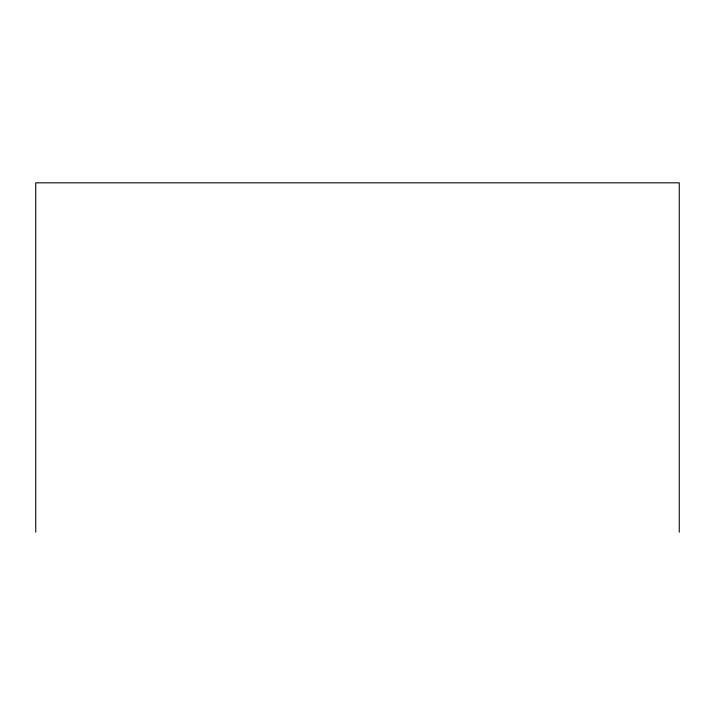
<?xml version="1.0" encoding="UTF-8"?>
<svg xmlns="http://www.w3.org/2000/svg" width="715" height="715" viewBox="0 0 715 715"><rect width="100%" height="100%" fill="white"/><g stroke="black" fill="none" stroke-linecap="round" stroke-linejoin="round"><path stroke-width="1.07" d="M679.25 532.175L679.25 182.826L35.75 182.826L35.75 532.175"/></g></svg>
